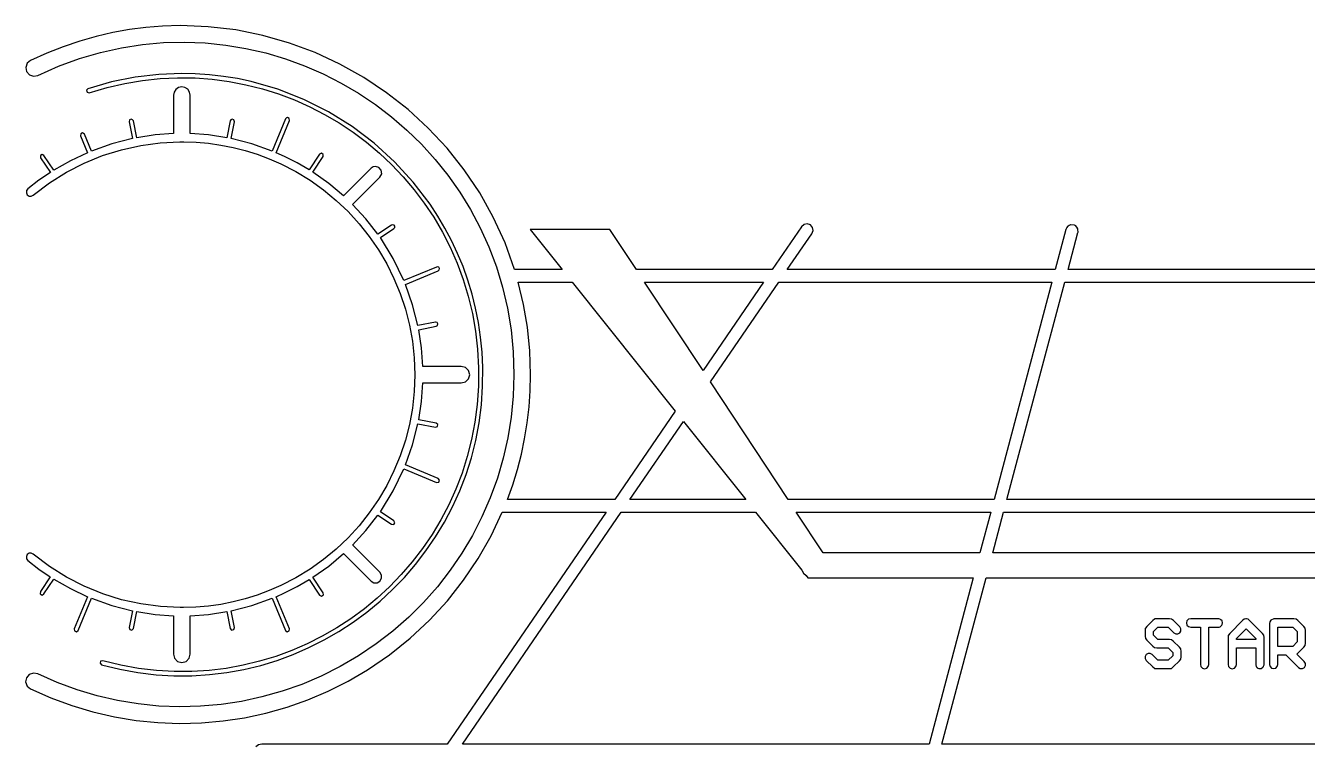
# Model space of a CAD drawing. Extents: x -74 to 74, y -85 to 21.
# Drawn here: x -73.4 to 3.8, y -22 to 21.4 of the extents above; entities that cross this region are included whole.
import ezdxf

# ---------------------------------------------------------------- set-up
doc = ezdxf.new("R2010")
doc.units = 0
doc.layers.add('build', color=7, linetype='CONTINUOUS')

msp = doc.modelspace()

# ---------------------------------------------------------------- linework, layer by layer
at = {"layer": 'build', "color": 7}
msp.add_lwpolyline([(10.627775, 6.725731), (-0.000517, 6.725731), (-10.635527, 6.725731), (-10.042798, 8.95556), (-10.03453, 8.992258), (-10.038147, 9.141086), (-10.048482, 9.177254), (-10.099642, 9.276473), (-10.123413, 9.305921), (-10.17819, 9.356589), (-10.209196, 9.377755), (-10.242269, 9.395324), (-10.276892, 9.409796), (-10.461894, 9.427365), (-10.498584, 9.419613), (-10.568864, 9.393789), (-10.632426, 9.354499), (-10.660848, 9.33021), (-10.709941, 9.273377), (-10.767818, 9.148309), (-11.411706, 6.725731), (-27.543022, 6.725731), (-26.062492, 8.888911), (-25.99253, 9.073611), (-26.026106, 9.268241), (-26.153906, 9.418825), (-26.340488, 9.483599), (-26.534105, 9.444599), (-26.68106, 9.312641), (-28.452011, 6.725731), (-36.626189, 6.725731), (-38.225574, 9.151934), (-43.026314, 9.151934), (-41.091548, 6.725731), (-43.958039, 6.725731), (-44.539111, 8.341115), (-45.243946, 9.884638), (-46.065371, 11.351788), (-46.996211, 12.738049), (-48.029294, 14.03891), (-49.157446, 15.249855), (-50.373494, 16.366371), (-51.670264, 17.383945), (-53.040584, 18.298062), (-54.477279, 19.104209), (-55.973176, 19.797873), (-57.521103, 20.374539), (-59.113884, 20.829694), (-60.744348, 21.158823), (-62.405321, 21.357415), (-64.089629, 21.420954), (-64.089629, 21.420954), (-65.162949, 21.389442), (-66.157824, 21.309879), (-67.155238, 21.180963), (-68.15376, 21.001797), (-69.151956, 20.771484), (-70.148396, 20.489128), (-71.141646, 20.15383), (-72.130275, 19.764694), (-73.11285, 19.320824), (-73.309136, 19.151946), (-73.394668, 18.907544), (-73.346521, 18.653123), (-73.1776, 18.456874), (-72.933179, 18.371396), (-72.678769, 18.4196), (-71.426603, 18.973234), (-70.165422, 19.434726), (-68.898424, 19.806086), (-67.628807, 20.089322), (-66.359769, 20.286445), (-65.094508, 20.399463), (-63.836223, 20.430388), (-62.588111, 20.381226), (-61.35337, 20.25399), (-60.135199, 20.050687), (-58.936795, 19.773327), (-57.761357, 19.423921), (-56.612083, 19.004477), (-55.49217, 18.517004), (-54.404817, 17.963513), (-53.353223, 17.346013), (-52.340584, 16.666514), (-51.370099, 15.927024), (-50.444967, 15.129553), (-49.568384, 14.276112), (-48.74355, 13.368708), (-47.973663, 12.409353), (-47.26192, 11.400055), (-46.611519, 10.342824), (-46.025659, 9.239669), (-45.507538, 8.0926), (-45.060353, 6.903627), (-44.687304, 5.674758), (-44.391587, 4.408004), (-44.176401, 3.105374), (-44.044944, 1.768876), (-44.000415, 0.400522), (-44.041532, -0.883157), (-44.163668, -2.15218), (-44.365, -3.403251), (-44.643707, -4.633074), (-44.997966, -5.838352), (-45.425955, -7.015791), (-45.925851, -8.162094), (-46.495831, -9.273964), (-47.134075, -10.348106), (-47.838758, -11.381224), (-48.608059, -12.370021), (-49.440156, -13.311203), (-50.333226, -14.201471), (-51.285446, -15.037532), (-52.294995, -15.816088), (-53.36005, -16.533843), (-54.468856, -17.181975), (-55.608364, -17.753717), (-56.774812, -18.248857), (-57.964439, -18.667183), (-59.173484, -19.008484), (-60.398185, -19.272547), (-61.634781, -19.459161), (-62.87951, -19.568114), (-64.128611, -19.599195), (-65.378322, -19.552191), (-66.624883, -19.42689), (-67.864531, -19.223082), (-69.093505, -18.940553), (-70.308043, -18.579092), (-71.504385, -18.138488), (-72.678769, -17.618529), (-72.935605, -17.565004), (-73.184191, -17.648878), (-73.3561, -17.847063), (-73.404011, -18.105006), (-73.314736, -18.351704), (-73.11285, -18.51925), (-71.879939, -19.065104), (-70.6239, -19.527657), (-69.348692, -19.907131), (-68.058275, -20.203746), (-66.756608, -20.417725), (-65.447652, -20.549289), (-64.135366, -20.598659), (-62.82371, -20.566057), (-61.516643, -20.451703), (-60.218126, -20.25582), (-58.932117, -19.978629), (-57.662578, -19.620351), (-56.413467, -19.181208), (-55.188744, -18.661421), (-53.992369, -18.061211), (-52.828301, -17.380801), (-51.493931, -16.469024), (-50.244016, -15.466213), (-49.081834, -14.378381), (-48.010663, -13.211543), (-47.033782, -11.971712), (-46.15447, -10.664902), (-45.376004, -9.297127), (-44.701664, -7.874401), (-38.446231, -7.874401), (-48.012572, -21.849269), (-54.975456, -21.849269), (-59.181918, -21.849269), (-59.386963, -21.881177), (-59.543654, -22.017227)], dxfattribs=at)
for points in [[(-63.989376, 18.539483), (-65.393363, 18.48341), (-66.808383, 18.314564), (-68.229446, 18.029378), (-69.651562, 17.624289), (-69.739084, 17.529774), (-69.698978, 17.407363), (-69.572497, 17.382962), (-68.503677, 17.698368), (-67.434855, 17.944705), (-66.368202, 18.123507), (-65.305887, 18.236307), (-64.25008, 18.284639), (-63.202951, 18.270035), (-62.16667, 18.194029), (-61.143408, 18.058153), (-60.135334, 17.863942), (-59.144618, 17.612928), (-58.173431, 17.306645), (-57.223942, 16.946625), (-56.298321, 16.534402), (-55.398738, 16.07151), (-54.527363, 15.55948), (-53.686367, 14.999847), (-52.877919, 14.394144), (-52.104189, 13.743903), (-51.367348, 13.050658), (-50.669564, 12.315943), (-50.013009, 11.54129), (-49.399852, 10.728232), (-48.832264, 9.878304), (-48.312413, 8.993037), (-47.842471, 8.073966), (-47.424607, 7.122623), (-47.060991, 6.140541), (-46.753794, 5.129254), (-46.505184, 4.090295), (-46.317333, 3.025197), (-46.192411, 1.935494), (-46.132586, 0.822718), (-46.139789, -0.291639), (-46.213108, -1.386022), (-46.350447, -2.458797), (-46.549711, -3.508332), (-46.808806, -4.532991), (-47.125635, -5.531141), (-47.498104, -6.501148), (-47.924117, -7.441379), (-48.401579, -8.350199), (-48.928396, -9.225974), (-49.502471, -10.067071), (-50.12171, -10.871856), (-50.784018, -11.638694), (-51.487299, -12.365953), (-52.229457, -13.051998), (-53.008399, -13.695194), (-53.822029, -14.29391), (-54.668251, -14.84651), (-55.544971, -15.35136), (-56.450093, -15.806827), (-57.381521, -16.211277), (-58.337162, -16.563076), (-59.314919, -16.860591), (-60.312698, -17.102186), (-61.328403, -17.286229), (-62.359939, -17.411085), (-63.405211, -17.475121), (-64.462123, -17.476703), (-65.528581, -17.414197), (-66.60249, -17.285969), (-67.681753, -17.090384), (-68.764277, -16.825811), (-68.887268, -16.857735), (-68.921116, -16.980211), (-68.831973, -17.070762), (-67.73466, -17.338911), (-66.64058, -17.537071), (-65.551861, -17.666903), (-64.470632, -17.730067), (-63.399021, -17.728223), (-62.339157, -17.66303), (-61.293169, -17.536149), (-60.263185, -17.34924), (-59.251334, -17.103963), (-58.259743, -16.801978), (-57.290542, -16.444945), (-56.345858, -16.034524), (-55.427821, -15.572375), (-54.538559, -15.060158), (-53.680201, -14.499533), (-52.854875, -13.89216), (-52.064709, -13.239699), (-51.311831, -12.543811), (-50.598372, -11.806155), (-49.926458, -11.02839), (-49.298219, -10.212178), (-48.715783, -9.359179), (-48.181278, -8.471052), (-47.696833, -7.549457), (-47.264577, -6.596054), (-46.886637, -5.612504), (-46.565144, -4.600466), (-46.302224, -3.561601), (-46.100006, -2.497568), (-45.960619, -1.410027), (-45.886192, -0.30064), (-45.878853, 0.828936), (-45.923056, 1.747138), (-46.011142, 2.650127), (-46.141926, 3.537068), (-46.314228, 4.407125), (-46.526865, 5.259464), (-46.778654, 6.093248), (-47.068413, 6.907643), (-47.39496, 7.701812), (-47.757111, 8.474921), (-48.153686, 9.226135), (-48.5835, 9.954617), (-49.045373, 10.659533), (-50.060562, 11.995324), (-51.189794, 13.226824), (-52.42361, 14.347351), (-53.752549, 15.350222), (-55.167154, 16.228753), (-56.657964, 16.976263), (-58.21552, 17.586066), (-59.830364, 18.051482), (-60.656312, 18.227956), (-61.493035, 18.365827), (-62.339351, 18.464259), (-63.194076, 18.522417), (-63.989376, 18.539483)], [(-64.007979, 17.731763), (-64.201992, 17.689551), (-64.359303, 17.580026), (-64.46407, 17.419508), (-64.500456, 17.224318), (-64.500456, 14.922126), (-64.500456, 14.918501), (-65.613295, 14.836235), (-66.716341, 14.668919), (-66.91788, 15.6823), (-66.961868, 15.757509), (-67.043969, 15.786678), (-67.141855, 15.739096), (-67.166961, 15.633193), (-66.965938, 14.622406), (-68.221443, 14.301291), (-69.447442, 13.86792), (-69.864986, 14.875612), (-69.912033, 14.934038), (-69.983842, 14.955728), (-70.0893, 14.898162), (-70.099597, 14.778457), (-69.681019, 13.768198), (-70.709913, 13.284246), (-71.70415, 12.717088), (-72.299462, 13.607993), (-72.406433, 13.665884), (-72.518233, 13.597653), (-72.510303, 13.466917), (-71.916541, 12.578076), (-72.602549, 12.105593), (-73.265295, 11.590545), (-73.343707, 11.484978), (-73.357704, 11.354222), (-73.303413, 11.234449), (-73.195854, 11.158792), (-73.06478, 11.148181), (-72.94645, 11.20555), (-71.968971, 11.945525), (-70.942205, 12.590684), (-69.872701, 13.140242), (-68.76701, 13.593415), (-67.631684, 13.949417), (-66.473273, 14.207465), (-65.298328, 14.366775), (-64.113399, 14.426561), (-63.88499, 14.427593), (-63.139219, 14.401772), (-62.394215, 14.336184), (-61.651588, 14.230601), (-60.912952, 14.084799), (-60.17992, 13.89855), (-59.454103, 13.671628), (-58.737114, 13.403807), (-58.030565, 13.09486), (-57.129516, 12.630788), (-56.272172, 12.108164), (-55.460524, 11.530124), (-54.696562, 10.899807), (-53.982278, 10.220351), (-53.319661, 9.494893), (-52.710703, 8.72657), (-52.157395, 7.918522), (-51.661726, 7.073885), (-51.225687, 6.195798), (-50.85127, 5.287397), (-50.540465, 4.351822), (-50.295263, 3.392209), (-50.117653, 2.411696), (-50.009628, 1.413421), (-49.973177, 0.400522), (-50.009628, -0.612366), (-50.117653, -1.610621), (-50.295263, -2.591105), (-50.540465, -3.550683), (-50.85127, -4.486218), (-51.225687, -5.394573), (-51.661726, -6.272612), (-52.157395, -7.1172), (-52.710703, -7.925199), (-53.319661, -8.693473), (-53.982278, -9.418886), (-54.696562, -10.098301), (-55.460524, -10.728583), (-56.272172, -11.306594), (-57.129516, -11.829198), (-58.030565, -12.29326), (-58.738225, -12.602641), (-59.456354, -12.870723), (-60.183335, -13.097749), (-60.917545, -13.283959), (-61.657366, -13.429597), (-62.401177, -13.534903), (-63.147358, -13.60012), (-63.89429, -13.62549), (-64.007979, -13.61361), (-64.105647, -13.624961), (-65.291584, -13.565747), (-66.467558, -13.406844), (-67.627003, -13.149039), (-68.763351, -12.793117), (-69.870037, -12.339865), (-70.940494, -11.790066), (-71.968154, -11.144508), (-72.94645, -10.403976), (-73.06478, -10.346607), (-73.195854, -10.357219), (-73.303413, -10.432875), (-73.357704, -10.552648), (-73.343707, -10.683404), (-73.265295, -10.788971), (-72.603069, -11.305051), (-71.917573, -11.778566), (-72.510303, -12.665344), (-72.523436, -12.795469), (-72.414737, -12.868201), (-72.299462, -12.806419), (-71.703118, -11.914482), (-70.709907, -12.483419), (-69.68205, -12.969191), (-70.484587, -14.90602), (-70.470051, -15.034192), (-70.350872, -15.083546), (-70.249976, -15.003175), (-69.446923, -13.065314), (-68.221175, -13.498126), (-66.965938, -13.818742), (-67.166961, -14.83109), (-67.12733, -14.953315), (-67.001316, -14.978414), (-66.91788, -14.8807), (-66.716857, -13.86888), (-65.613544, -14.034883), (-64.500456, -14.115895), (-64.500456, -14.121055), (-64.500456, -16.423247), (-64.436495, -16.677037), (-64.25309, -16.863754), (-64.000486, -16.932248), (-63.747881, -16.863754), (-63.564477, -16.677037), (-63.500516, -16.423247), (-63.500516, -14.121055), (-63.500516, -14.115895), (-62.389876, -14.03606), (-61.284115, -13.870441), (-61.083092, -14.8807), (-60.999665, -14.978469), (-60.873615, -14.953363), (-60.834013, -14.83109), (-61.035033, -13.819271), (-59.783539, -13.499396), (-58.554049, -13.064785), (-57.750996, -15.003175), (-57.650098, -15.083585), (-57.530896, -15.034222), (-57.516387, -14.90602), (-58.318921, -12.96972), (-57.81766, -12.745433), (-57.059609, -12.360626), (-56.330929, -11.935676), (-55.701509, -12.877222), (-55.586251, -12.938886), (-55.477617, -12.866183), (-55.490671, -12.73612), (-56.116471, -11.799759), (-55.154458, -11.121305), (-54.256636, -10.372464), (-54.230281, -10.401383), (-52.602474, -12.029206), (-52.434273, -12.12622), (-52.240101, -12.126131), (-52.071989, -12.028963), (-51.974988, -11.860755), (-51.975092, -11.666582), (-52.072273, -11.498478), (-53.700082, -9.870682), (-53.715068, -9.856712), (-52.916417, -8.987093), (-52.192679, -8.057863), (-51.364825, -8.610816), (-51.238027, -8.61906), (-51.167487, -8.513373), (-51.223746, -8.39944), (-52.044886, -7.850641), (-51.270819, -6.595934), (-50.626883, -5.267329), (-48.657494, -6.083304), (-48.529241, -6.068842), (-48.479862, -5.949596), (-48.560344, -5.848698), (-50.529215, -5.033252), (-50.100061, -3.815593), (-49.779391, -2.557414), (-48.732943, -2.765694), (-48.611221, -2.725753), (-48.5862, -2.600114), (-48.683333, -2.516588), (-49.729263, -2.308335), (-49.563919, -1.21291), (-49.482251, -0.098138), (-49.443494, -0.09917), (-47.176449, -0.09917), (-46.922659, -0.035209), (-46.735942, 0.148196), (-46.667448, 0.4008), (-46.735942, 0.653405), (-46.922659, 0.836809), (-47.176449, 0.90077), (-49.443494, 0.90077), (-49.482251, 0.899738), (-49.56392, 2.014491), (-49.729263, 3.109935), (-48.683333, 3.318189), (-48.605113, 3.367566), (-48.581129, 3.456904), (-48.624102, 3.538818), (-48.711239, 3.56986), (-48.732943, 3.567267), (-49.779391, 3.359014), (-50.100333, 4.616916), (-50.529733, 5.834297), (-48.560344, 6.650272), (-48.495334, 6.708273), (-48.48299, 6.794517), (-48.52912, 6.868426), (-48.61202, 6.895223), (-48.657494, 6.884904), (-50.626883, 6.068929), (-51.271067, 7.397521), (-52.045402, 8.652215), (-51.223746, 9.20104), (-51.173261, 9.264597), (-51.171571, 9.345746), (-51.219366, 9.41135), (-51.297128, 9.434614), (-51.364825, 9.41186), (-52.192679, 8.858934), (-52.91642, 9.788174), (-53.715068, 10.657783), (-53.700082, 10.672256), (-52.072273, 12.300078), (-51.966039, 12.494619), (-51.988203, 12.715164), (-52.131022, 12.884676), (-52.344608, 12.943942), (-52.484623, 12.912251), (-52.602474, 12.830277), (-54.230281, 11.202454), (-54.257154, 11.174541), (-55.154737, 11.92313), (-56.116471, 12.601333), (-55.490671, 13.53772), (-55.483588, 13.670054), (-55.598158, 13.73666), (-55.701509, 13.678796), (-56.330411, 12.737249), (-57.059344, 13.16222), (-57.81766, 13.547007), (-58.320472, 13.767166), (-57.516387, 15.708123), (-57.527684, 15.829335), (-57.635759, 15.885368), (-57.705443, 15.862683), (-57.750996, 15.805278), (-58.553533, 13.868449), (-59.783529, 14.300692), (-61.035552, 14.618278), (-60.834013, 15.633193), (-60.860252, 15.740509), (-60.960619, 15.786678), (-61.040494, 15.756359), (-61.083092, 15.6823), (-61.284631, 14.66839), (-62.390149, 14.8348), (-63.500516, 14.915405), (-63.500516, 14.922126), (-63.500516, 17.224318), (-63.537113, 17.419686), (-63.646928, 17.585363), (-63.812609, 17.695172), (-64.007979, 17.731763)], [(-43.737382, 5.975399), (-40.493654, 5.975399), (-34.290931, -1.803986), (-37.933085, -7.124598), (-44.397806, -7.124598), (-44.076672, -6.228549), (-43.795828, -5.317179), (-43.556051, -4.391778), (-43.358122, -3.453637), (-43.202821, -2.504046), (-43.090926, -1.544295), (-43.023218, -0.575676), (-43.000475, 0.400522), (-43.048332, 1.847056), (-43.189502, 3.259795), (-43.420386, 4.636617), (-43.737382, 5.975399)], [(-36.131127, 5.975399), (-28.965673, 5.975399), (-32.616098, 0.642907), (-36.131127, 5.975399)], [(-28.056687, 5.975399), (-11.611178, 5.975399), (-15.094169, -7.124598), (-27.494963, -7.124598), (-32.170129, -0.033553), (-28.056687, 5.975399)], [(-10.834998, 5.975399), (-0.000517, 5.975399), (10.827246, 5.975399), (14.310238, -7.124598), (-14.317989, -7.124598), (-10.834998, 5.975399)], [(-33.801555, -2.41737), (-30.048295, -7.124598), (-37.024096, -7.124598), (-33.801555, -2.41737)], [(-37.537244, -7.874401), (-29.450398, -7.874401), (-26.669175, -11.362562), (-26.561369, -11.546562), (-26.40614, -11.692788), (-26.30072, -11.824551), (-26.054224, -11.824551), (-25.975159, -11.829736), (-16.345256, -11.829736), (-19.008659, -21.849269), (-40.894661, -21.849269), (-47.103586, -21.849269), (-37.537244, -7.874401)], [(-27.00042, -7.874401), (-15.29364, -7.874401), (-15.946313, -10.329549), (-25.381913, -10.329549), (-27.00042, -7.874401)], [(-14.516943, -7.874401), (14.509709, -7.874401), (15.162382, -10.329549), (-0.000517, -10.329549), (-15.169617, -10.329549), (-14.516943, -7.874401)], [(-15.568559, -11.829736), (-0.000517, -11.829736), (15.561324, -11.829736), (18.224727, -21.849269), (-0.000517, -21.849269), (-18.232479, -21.849269), (-15.568559, -11.829736)], [(-5.338692, -14.296764), (-5.407939, -14.309173), (-5.423958, -14.314835), (-5.435844, -14.320021), (-5.535579, -14.398047), (-5.901965, -14.764442), (-5.98103, -14.867259), (-5.984648, -14.874509), (-6.000667, -14.999551), (-6.000667, -15.346314), (-5.982581, -15.478076), (-5.981547, -15.481172), (-5.979997, -15.484294), (-5.902482, -15.583512), (-5.536096, -15.949881), (-5.432227, -16.029468), (-5.428609, -16.032061), (-5.424475, -16.034627), (-5.299418, -16.050661), (-4.60437, -16.050661), (-4.334619, -16.320404), (-4.334619, -16.530218), (-4.60437, -16.799961), (-5.230688, -16.799961), (-5.57382, -16.456849), (-5.686272, -16.388532), (-5.817837, -16.386768), (-5.93208, -16.452045), (-5.997361, -16.566287), (-5.995601, -16.697852), (-5.927287, -16.810306), (-5.536096, -17.201492), (-5.432227, -17.281079), (-5.428609, -17.283672), (-5.424475, -17.286239), (-5.299418, -17.302272), (-4.536157, -17.302272), (-4.403349, -17.283672), (-4.399215, -17.281079), (-4.395081, -17.278486), (-4.298446, -17.201492), (-3.933093, -16.836129), (-3.852995, -16.73228), (-3.851445, -16.728126), (-3.849894, -16.723999), (-3.849377, -16.721432), (-3.834391, -16.597925), (-3.834391, -16.252723), (-3.850411, -16.124559), (-3.854545, -16.114214), (-3.93361, -16.01346), (-4.298962, -15.648097), (-4.401799, -15.568511), (-4.408516, -15.565415), (-4.410067, -15.565415), (-4.412134, -15.565415), (-4.53564, -15.55044), (-5.230688, -15.55044), (-5.500439, -15.28067), (-5.500439, -15.070882), (-5.230172, -14.80061), (-4.604887, -14.80061), (-4.261239, -15.144251), (-4.148787, -15.212569), (-4.017221, -15.214333), (-3.902978, -15.149055), (-3.837697, -15.034814), (-3.839457, -14.903248), (-3.907772, -14.790794), (-4.297412, -14.401672), (-4.401799, -14.320021), (-4.408516, -14.316926), (-4.410067, -14.316926), (-4.412134, -14.316926), (-4.537708, -14.301421), (-5.297351, -14.301421), (-5.338692, -14.298828), (-5.338692, -14.296764)], [(-2.422074, -14.296764), (-2.459281, -14.300389), (-3.251481, -14.300389), (-3.380451, -14.330623), (-3.475873, -14.422502), (-3.510964, -14.550235), (-3.475873, -14.677969), (-3.380451, -14.769848), (-3.251481, -14.800081), (-2.668054, -14.800081), (-2.668054, -17.049569), (-2.63773, -17.178433), (-2.545859, -17.273751), (-2.418199, -17.308799), (-2.290538, -17.273751), (-2.198667, -17.178433), (-2.168343, -17.049569), (-2.168343, -14.800081), (-1.585433, -14.800081), (-1.560111, -14.800081), (-1.535307, -14.796483), (-1.487764, -14.782513), (-1.465027, -14.771665), (-1.388029, -14.709144), (-1.373043, -14.688983), (-1.349788, -14.644533), (-1.332184, -14.534358), (-1.364258, -14.427495), (-1.42937, -14.352565), (-1.449524, -14.338621), (-1.494482, -14.316396), (-1.567863, -14.301421), (-1.585433, -14.301421), (-2.376599, -14.301421), (-2.422074, -14.297267), (-2.422074, -14.296764)], [(0.073381, -14.296235), (0.073381, -14.296764), (-0.037986, -14.325813), (-0.12454, -14.401672), (-0.903821, -15.18042), (-0.982886, -15.283263), (-0.986503, -15.291016), (-1.002006, -15.418148), (-1.002006, -15.7561), (-1.002006, -15.838782), (-1.002006, -17.047505), (-0.971682, -17.176369), (-0.879811, -17.271686), (-0.75215, -17.306734), (-0.62449, -17.271686), (-0.532619, -17.176369), (-0.502295, -17.047505), (-0.502295, -16.048068), (0.664042, -16.048068), (0.664042, -17.047505), (0.665076, -17.072296), (0.692981, -17.16789), (0.720369, -17.209245), (0.737423, -17.227845), (0.756026, -17.244381), (0.77618, -17.259383), (0.797367, -17.272295), (0.843876, -17.290895), (0.868164, -17.296584), (0.892969, -17.300182), (0.917773, -17.300182), (0.991671, -17.288302), (1.096057, -17.222156), (1.126546, -17.182363), (1.138432, -17.160667), (1.163753, -17.064544), (1.16427, -17.046976), (1.16427, -15.83619), (1.16427, -15.759196), (1.16427, -15.413491), (1.153935, -15.30652), (1.148767, -15.292577), (1.143599, -15.279136), (1.065051, -15.178356), (0.289905, -14.403735), (0.287838, -14.401142), (0.207278, -14.328143), (0.103353, -14.296235), (0.081132, -14.296235), (0.073381, -14.296235)], [(1.743563, -14.296764), (1.567863, -14.373255), (1.566313, -14.373255), (1.563212, -14.376854), (1.504968, -14.475773), (1.497066, -14.590293), (1.497066, -16.173639), (1.497066, -16.256321), (1.497066, -17.048537), (1.530575, -17.173594), (1.622123, -17.265142), (1.74718, -17.298651), (1.872237, -17.265142), (1.963785, -17.173594), (1.997294, -17.048537), (1.997294, -16.465633), (2.476851, -16.465633), (3.236495, -17.225252), (3.348947, -17.293571), (3.480514, -17.295336), (3.594758, -17.230058), (3.660039, -17.115816), (3.658278, -16.984249), (3.589962, -16.871795), (3.140377, -16.422215), (3.198254, -16.367446), (3.56464, -16.002083), (3.641638, -15.903896), (3.663342, -15.765414), (3.663342, -15.002144), (3.644739, -14.869349), (3.643188, -14.865195), (3.641121, -14.861068), (3.56309, -14.76341), (3.200838, -14.401142), (3.094902, -14.318989), (3.088184, -14.316396), (3.08715, -14.316396), (3.0856, -14.316396), (2.960026, -14.300892), (1.789038, -14.300892), (1.743563, -14.297267), (1.743563, -14.296764)], [(0.081132, -14.902925), (0.664042, -15.485828), (0.664042, -15.548879), (-0.502295, -15.548879), (-0.502295, -15.486357), (0.081132, -14.902925)], [(1.997294, -14.799049), (2.892847, -14.799049), (3.163114, -15.069321), (3.163114, -15.695643), (2.893363, -15.965386), (2.60966, -15.965386), (2.545581, -15.965386), (1.997294, -15.965386), (1.997294, -14.799049)]]:
    msp.add_lwpolyline(points, close=True, dxfattribs=at)

doc.saveas('drawing.dxf')
